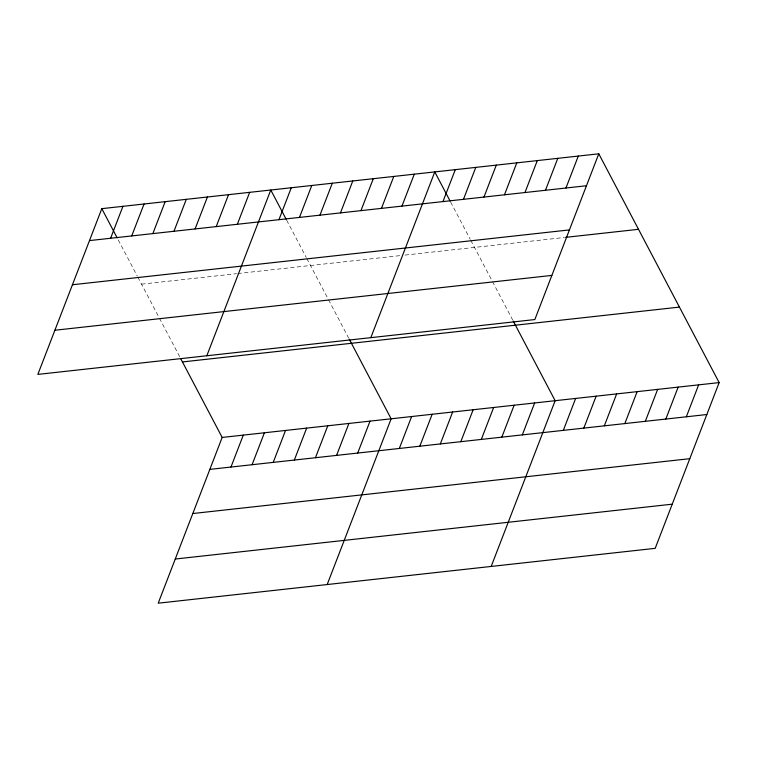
<?xml version="1.0" encoding="UTF-8"?>
<svg xmlns="http://www.w3.org/2000/svg" width="757" height="757" viewBox="0 0 757 757"><rect width="100%" height="100%" fill="white"/><g stroke="black" fill="none" stroke-linecap="round" stroke-linejoin="round"><path stroke-width="0.57" stroke-dasharray="3.79 2.84" d="M141.521 284.159L236.572 273.665M237.745 273.542L400.472 255.582M405.033 255.081L564.476 237.48M450.67 202.119L470.267 239.363M470.797 240.366L491.965 280.601M492.514 281.642L512.697 320.012M286.666 220.211L306.263 257.456M306.793 258.468L327.961 298.703M328.5 299.734L348.693 338.114M118.224 239.865L137.291 276.106M137.821 277.109L179.721 356.755"/><path stroke-width="1.14" d="M101.807 208.658L37.85 374.403L534.83 319.558L598.787 153.813L101.807 208.658L117.165 237.849M110.607 238.266L122.927 206.33M131.727 235.929L144.048 204.002M152.848 233.601L165.168 201.665M173.968 231.273L186.288 199.337M195.088 228.936L207.418 197.009M216.218 226.608L228.538 194.672M237.338 224.28L249.659 192.344M206.822 355.752L270.779 190.016L286.137 219.208M278.954 219.681L291.284 187.755M299.46 217.42L311.78 185.493M180.809 358.827L222.17 437.442L158.213 603.187L655.193 548.342L719.15 382.597L598.787 153.813M319.956 215.158L332.285 183.232M230.97 467.041L243.29 435.114M340.461 212.897L352.781 180.961M252.09 464.713L264.411 432.777M360.957 210.635L373.286 178.699M273.211 462.385L285.531 430.449M381.462 208.374L393.782 176.438M294.331 460.048L306.651 428.121M401.958 206.112L414.287 174.176M315.451 457.72L327.772 425.784M370.826 337.66L434.783 171.915L450.141 201.107M336.572 455.392L348.901 423.456M442.959 201.589L455.288 169.653M357.701 453.055L370.022 421.129M463.464 199.328L475.784 167.392M327.185 584.536L391.142 418.791L349.242 339.145M483.96 197.066L496.289 165.13M399.317 448.466L411.638 416.53M504.465 194.795L516.785 162.869M419.823 446.204L432.143 414.268M524.961 192.533L537.29 160.607M440.319 443.943L452.639 412.007M545.466 190.272L557.786 158.345M460.824 441.681L473.144 409.745M565.962 188.01L578.291 156.084M481.32 439.42L493.64 407.484M501.825 437.149L514.145 405.222M522.321 434.887L534.641 402.961M491.189 566.435L555.146 400.699L513.246 321.053M563.322 430.364L575.642 398.437M583.827 428.102L596.147 396.166M604.323 425.841L616.643 393.905M624.828 423.579L637.148 391.643M645.324 421.318L657.644 389.382M665.829 419.056L678.149 387.12M686.325 416.795L698.645 384.859M89.487 240.594L586.467 185.749M72.445 284.755L569.425 229.91M565.621 237.357L638.511 229.314M54.892 330.241L551.872 275.406M182.446 361.941L679.426 307.096M222.17 437.442L719.15 382.597M209.84 469.378L706.83 414.533M192.808 513.53L689.788 458.685M175.255 559.026L672.235 504.181"/></g></svg>
